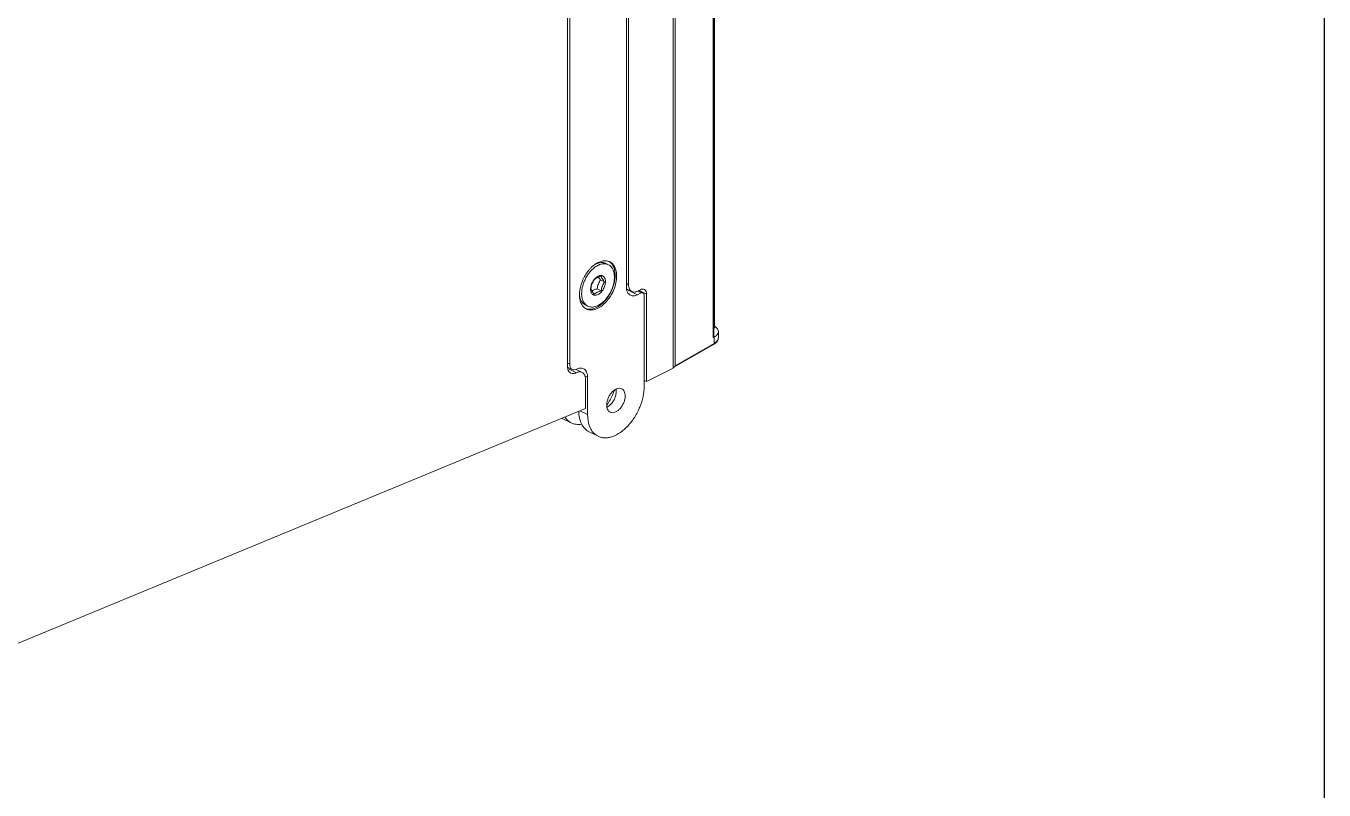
# Model space of a CAD drawing. Header units: millimetres. Extents: x 0 to 1782, y 0 to 1260.
# Drawn here: x 1473.8 to 1781.8, y 630 to 811.4 of the extents above; entities that cross this region are included whole.
import ezdxf

# ---------------------------------------------------------------- set-up
doc = ezdxf.new("R2010")
doc.units = ezdxf.units.MM
doc.header["$LTSCALE"] = 0.1
doc.layers.get('0').update_dxf_attribs({"lineweight": 13})
doc.layers.add('图框', color=7, linetype='Continuous')

# ---------------------------------------------------------------- blocks, each defined once
blk = doc.blocks.new('A4-H')
at = {"layer": '图框'}
blk.add_lwpolyline([(0, 210.021), (297, 210.021), (297, 0), (0, 0)], close=True, dxfattribs=at)

msp = doc.modelspace()

# ---------------------------------------------------------------- linework, layer by layer
for p, q in [((1636.88, 738.36), (1636.88, 988.87)), ((1637, 737.61), (1637, 989.7)), ((1637.14, 989.33), (1637.14, 739.91)), ((1627.38, 986.52), (1627.38, 730.18)), ((1627.8, 986.26), (1627.8, 730.73)), ((1602.27, 960.97), (1602.27, 730.63)), ((1602.8, 961.03), (1602.8, 731.1)), ((1616.24, 749.51), (1616.24, 956.06)), ((1616.77, 956.11), (1616.77, 749.99)), ((1611.98, 754.75), (1611.42, 755.03)), ((1609.31, 749.02), (1610.26, 748.55)), ((1610.13, 751.16), (1611.08, 750.69)), ((1616.24, 750.26), (1616.77, 749.99)), ((1616.31, 748.99), (1617.55, 748.37)), ((1616.33, 748.87), (1618.89, 747.59)), ((1619.6, 748.81), (1618.89, 748.45)), ((1619.16, 748.59), (1620.22, 748.06)), ((1621.01, 747.78), (1619.28, 748.65)), ((1619.77, 748.03), (1618.89, 747.59)), ((1619.77, 748.03), (1618.9, 748.47)), ((1620.48, 725.87), (1620.48, 747.52)), ((1621.01, 747.78), (1621.01, 727)), ((1607.06, 744.91), (1606.5, 745.2)), ((1637.54, 739.85), (1637.14, 740.17)), ((1637.28, 740.08), (1637.16, 740.18)), ((1637.54, 739.85), (1637.28, 740.08)), ((1636.88, 738.19), (1636.88, 738.36)), ((1636.88, 737.45), (1636.88, 738.19)), ((1636.93, 737.48), (1636.88, 737.45)), ((1637.04, 737.54), (1636.93, 737.48)), ((1637.05, 736.07), (1637.05, 737.54)), ((1638.08, 738.86), (1638.08, 737.44)), ((1636.93, 735.8), (1627.68, 730.46)), ((1637.05, 736.07), (1627.8, 730.73)), ((1602.27, 731.37), (1602.8, 731.1)), ((1602.3, 730.43), (1603.39, 729.88)), ((1604.39, 729.09), (1602.35, 730.11)), ((1621.01, 727), (1627.38, 730.18)), ((1627.45, 730.47), (1627.38, 730.51)), ((1604.36, 729.87), (1605.74, 729.18)), ((1607.05, 728.03), (1606.4, 728.35)), ((1606.52, 720.63), (1606.52, 727.56)), ((1607.05, 728.03), (1607.05, 719.15)), ((1620.48, 727.26), (1621.01, 727)), ((1606.52, 720.63), (1440.11, 651.68)), ((1603.15, 717.19), (1601.03, 718.25)), ((1605.19, 720.08), (1607.05, 719.15)), ((1609.52, 714.01), (1607.39, 715.07))]:
    msp.add_line(p, q)
for centre, radius, start, end in [((1614.46, 747.5), 9.28, 140.9666, 143.1078), ((1614.26, 747.66), 9.02, 140.1138, 140.9609), ((1614.08, 747.81), 8.79, 137.9713, 140.1188), ((1612.98, 748.93), 7.22, 129.4363, 131.2144), ((1612.82, 749.13), 6.96, 128.4667, 129.4308), ((1610.49, 748.95), 2.74, 177.7374, 179.9812), ((1611.43, 748.95), 3.63, 140.2604, 141.3367), ((1620.15, 748.19), 0.756, 54.064, 63.435), ((1611.89, 747.62), 6.79, 177.6901, 179.9866), ((1611.61, 747.62), 6.51, 179.9993, 180.6386), ((1611.44, 747.62), 6.33, 180.633, 182.4723), ((1612.33, 747.6), 7.23, 175.6834, 177.6938), ((1611.41, 747.89), 5.78, 179.9997, 180.3946), ((1599.34, 729.79), 14.86, 340.5102, 340.8721), ((1602.63, 721.45), 3.57, 241.637, 243.4282)]:
    msp.add_arc(centre, radius, start, end)
for points, knots in [([(1608.89, 754.87), (1608.86, 754.85), (1608.72, 754.76), (1608.59, 754.66), (1608.49, 754.58)], [0, 0, 0, 0, 0.246416, 1, 1, 1, 1]), ([(1608.57, 753.98), (1608.85, 754.2), (1609.42, 754.58), (1610.19, 754.89), (1610.79, 754.98), (1611.22, 754.98), (1611.62, 754.91), (1611.86, 754.81), (1611.98, 754.75)], [0, 0, 0, 0, 0.291244, 0.551557, 0.670988, 0.784382, 0.893361, 1, 1, 1, 1]), ([(1611.42, 755.03), (1611.33, 755.08), (1611.14, 755.15), (1610.85, 755.23), (1610.55, 755.26), (1610.11, 755.26), (1609.55, 755.14), (1609.11, 754.96), (1608.89, 754.85), (1608.83, 754.81), (1608.77, 754.78), (1608.7, 754.74)], [0, 0, 0, 0, 0.112614, 0.226645, 0.343414, 0.464076, 0.720174, 1, 1, 1, 1.084018, 1.084018, 1.084018, 1.084018]), ([(1612.32, 755.42), (1612.08, 755.54), (1611.54, 755.7), (1610.67, 755.67), (1609.76, 755.39), (1609.18, 755.07), (1608.89, 754.87)], [0, 0, 0, 0, 0.219948, 0.454327, 0.713041, 1, 1, 1, 1]), ([(1611.98, 754.75), (1612.09, 754.7), (1612.31, 754.56), (1612.59, 754.3), (1612.84, 753.99), (1613.05, 753.63), (1613.21, 753.22), (1613.37, 752.6), (1613.41, 752.11), (1613.41, 751.78)], [0, 0, 0, 0, 0.107708, 0.217562, 0.331488, 0.451034, 0.577277, 0.710835, 1, 1, 1, 1]), ([(1612.14, 755.5), (1612.19, 755.47), (1612.24, 755.44), (1612.29, 755.4), (1612.5, 755.25), (1612.89, 754.86), (1613.29, 754.11), (1613.54, 753.21), (1613.59, 752.56), (1613.59, 752.22)], [-0.05281, -0.05281, -0.05281, -0.05281, 0, 0, 0, 0.217901, 0.453619, 0.713902, 1, 1, 1, 1]), ([(1613.94, 752.04), (1613.94, 752.42), (1613.88, 753.15), (1613.57, 754.14), (1613.05, 754.93), (1612.57, 755.29), (1612.32, 755.42)], [0, 0, 0, 0, 0.289697, 0.549619, 0.782844, 1, 1, 1, 1]), ([(1607.04, 753.07), (1606.49, 752.34), (1605.62, 750.77), (1605.19, 749.02), (1605.12, 748.15)], [0, 0, 0, 0, 0.510183, 1, 1, 1, 1]), ([(1605.63, 747.89), (1605.63, 748.16), (1605.67, 748.72), (1605.83, 749.56), (1606.09, 750.4), (1606.44, 751.24), (1606.88, 752.03), (1607.38, 752.76), (1607.94, 753.42), (1608.36, 753.81), (1608.57, 753.98)], [0, 0, 0, 0, 0.116806, 0.239924, 0.367596, 0.497769, 0.628246, 0.756805, 0.88134, 1, 1, 1, 1]), ([(1606.73, 744.24), (1606.89, 744.16), (1607.24, 744.04), (1608.01, 743.94), (1609.07, 744.15), (1610.31, 744.83), (1611.48, 745.89), (1612.5, 747.23), (1613.3, 748.78), (1613.81, 750.4), (1613.94, 751.51), (1613.94, 752.04)], [0, 0, 0, 0, 0.044791, 0.091008, 0.191722, 0.307743, 0.438536, 0.579787, 0.725109, 0.867368, 1, 1, 1, 1]), ([(1613.41, 751.78), (1613.41, 751.55), (1613.38, 751.08), (1613.27, 750.36), (1613.08, 749.64), (1612.73, 748.68), (1612.26, 747.77), (1611.68, 746.93), (1611.2, 746.36), (1610.7, 745.86), (1610.16, 745.44), (1609.62, 745.1), (1609.07, 744.86), (1608.53, 744.71), (1608.01, 744.67), (1607.51, 744.73), (1607.2, 744.84), (1607.06, 744.91)], [0, 0, 0, 0, 0.064756, 0.132625, 0.202911, 0.274835, 0.419955, 0.491499, 0.561172, 0.628211, 0.691982, 0.752026, 0.80812, 0.860338, 0.90911, 0.955266, 1, 1, 1, 1]), ([(1608.23, 754.36), (1608.17, 754.31), (1607.93, 754.1), (1607.71, 753.87), (1607.55, 753.69)], [0, 0, 0, 0, 0.245176, 1, 1, 1, 1]), ([(1610.26, 752.01), (1610.09, 751.97), (1609.77, 751.87), (1609.33, 751.68), (1608.94, 751.46), (1608.73, 751.28), (1608.63, 751.19)], [0, 0, 0, 0, 0.282128, 0.545391, 0.783916, 1, 1, 1, 1]), ([(1611.29, 750.72), (1611.29, 750.89), (1611.26, 751.15), (1611.16, 751.47), (1611.06, 751.68), (1610.93, 751.85), (1610.78, 751.99), (1610.6, 752.09), (1610.41, 752.16), (1610.2, 752.18), (1609.98, 752.16), (1609.75, 752.1), (1609.43, 751.96), (1609.04, 751.7), (1608.77, 751.42), (1608.64, 751.27)], [0, 0, 0, 0, 0.137226, 0.199628, 0.258051, 0.313111, 0.36577, 0.417313, 0.469181, 0.522765, 0.579221, 0.639363, 0.703639, 0.844529, 1, 1, 1, 1]), ([(1613.57, 751.78), (1613.53, 751.05), (1613.21, 749.56), (1612.25, 747.51), (1610.9, 745.77), (1609.76, 744.89), (1609.17, 744.6)], [0, 0, 0, 0, 0.251011, 0.515758, 0.771967, 1, 1, 1, 1]), ([(1609.64, 751.81), (1609.71, 751.7), (1609.87, 751.48), (1610.04, 751.27), (1610.13, 751.16)], [0, 0, 0, 0, 0.477159, 1, 1, 1, 1]), ([(1611.08, 750.69), (1610.98, 750.81), (1610.79, 751.04), (1610.55, 751.39), (1610.37, 751.71), (1610.29, 751.92), (1610.26, 752.01)], [0, 0, 0, 0, 0.303897, 0.576139, 0.80705, 1, 1, 1, 1]), ([(1613.59, 752.22), (1613.59, 752.18), (1613.59, 752.03), (1613.58, 751.89), (1613.57, 751.78)], [0, 0, 0, 0, 0.246822, 1, 1, 1, 1]), ([(1607.75, 748.95), (1607.75, 748.81), (1607.77, 748.55), (1607.87, 748.19), (1608.03, 747.89), (1608.26, 747.66), (1608.54, 747.52), (1608.85, 747.48), (1609.19, 747.53), (1609.54, 747.66), (1609.88, 747.88), (1610.21, 748.17), (1610.52, 748.52), (1610.78, 748.92), (1611, 749.36), (1611.16, 749.81), (1611.26, 750.27), (1611.29, 750.57), (1611.29, 750.72)], [0, 0, 0, 0, 0.063432, 0.121097, 0.173353, 0.221646, 0.268442, 0.316664, 0.368797, 0.426311, 0.489599, 0.558188, 0.630979, 0.706458, 0.782875, 0.858401, 0.931288, 1, 1, 1, 1]), ([(1608.6, 751.22), (1608.47, 751.06), (1608.25, 750.73), (1607.99, 750.19), (1607.82, 749.62), (1607.76, 749.24), (1607.76, 749.06)], [0, 0, 0, 0, 0.253745, 0.511129, 0.762731, 1, 1, 1, 1]), ([(1608.63, 751.19), (1608.52, 751.04), (1608.32, 750.71), (1608.08, 750.19), (1607.91, 749.63), (1607.84, 749.25), (1607.81, 749.05)], [0, 0, 0, 0, 0.244691, 0.494024, 0.746612, 1, 1, 1, 1]), ([(1607.81, 749.05), (1607.84, 748.96), (1607.92, 748.75), (1608.1, 748.43), (1608.34, 748.09), (1608.53, 747.85), (1608.63, 747.73)], [0, 0, 0, 0, 0.19295, 0.423862, 0.696103, 1, 1, 1, 1]), ([(1609.31, 749.02), (1609.19, 748.99), (1608.96, 748.92), (1608.63, 748.8), (1608.33, 748.67), (1608.15, 748.56), (1608.06, 748.5)], [0, 0, 0, 0, 0.26949, 0.528241, 0.772467, 1, 1, 1, 1]), ([(1610.13, 751.16), (1610.02, 751.01), (1609.82, 750.68), (1609.58, 750.16), (1609.41, 749.6), (1609.34, 749.22), (1609.31, 749.02)], [0, 0, 0, 0, 0.244691, 0.494024, 0.746612, 1, 1, 1, 1]), ([(1610.26, 748.55), (1610.29, 748.74), (1610.36, 749.12), (1610.53, 749.68), (1610.77, 750.21), (1610.97, 750.53), (1611.08, 750.69)], [0, 0, 0, 0, 0.253388, 0.505976, 0.755309, 1, 1, 1, 1]), ([(1616.24, 749.51), (1616.24, 749.28), (1616.28, 748.85), (1616.46, 748.25), (1616.77, 747.78), (1617.06, 747.56), (1617.21, 747.48)], [0, 0, 0, 0, 0.289566, 0.549648, 0.782838, 1, 1, 1, 1]), ([(1617.55, 748.37), (1617.43, 748.43), (1617.2, 748.61), (1616.95, 748.99), (1616.8, 749.46), (1616.77, 749.81), (1616.77, 749.99)], [0, 0, 0, 0, 0.217162, 0.450352, 0.710434, 1, 1, 1, 1]), ([(1620.49, 748.86), (1620.36, 748.93), (1620.05, 748.98), (1619.75, 748.88), (1619.6, 748.81)], [0, 0, 0, 0, 0.463873, 1, 1, 1, 1]), ([(1621.01, 747.78), (1621.01, 747.99), (1620.96, 748.37), (1620.74, 748.7), (1620.6, 748.8)], [0, 0, 0, 0, 0.547681, 1, 1, 1, 1]), ([(1605.11, 747.35), (1605.13, 746.85), (1605.28, 745.91), (1605.74, 745.07), (1606.04, 744.76)], [0, 0, 0, 0, 0.538208, 1, 1, 1, 1]), ([(1605.13, 747.36), (1605.17, 747.11), (1605.28, 746.65), (1605.53, 746.12), (1605.78, 745.76), (1606, 745.53), (1606.23, 745.34), (1606.41, 745.24), (1606.5, 745.2)], [0, 0, 0, 0, 0.28024, 0.536469, 0.657078, 0.773726, 0.887585, 1, 1, 1, 1]), ([(1606.56, 745.27), (1606.41, 745.41), (1606.14, 745.75), (1605.85, 746.36), (1605.67, 747.07), (1605.63, 747.58), (1605.63, 747.85)], [0, 0, 0, 0, 0.219997, 0.457821, 0.717529, 1, 1, 1, 1]), ([(1608.63, 747.73), (1608.73, 747.82), (1608.94, 747.99), (1609.33, 748.22), (1609.77, 748.4), (1610.09, 748.5), (1610.26, 748.55)], [0, 0, 0, 0, 0.216084, 0.454609, 0.717871, 1, 1, 1, 1]), ([(1617.21, 747.48), (1617.33, 747.42), (1617.59, 747.34), (1618.01, 747.32), (1618.46, 747.4), (1618.75, 747.52), (1618.89, 747.59)], [0, 0, 0, 0, 0.227047, 0.464631, 0.721107, 1, 1, 1, 1]), ([(1618.89, 748.45), (1618.67, 748.34), (1618.22, 748.19), (1617.74, 748.27), (1617.55, 748.37)], [0, 0, 0, 0, 0.536347, 1, 1, 1, 1]), ([(1619.77, 748.03), (1619.85, 748.07), (1620, 748.12), (1620.16, 748.09), (1620.22, 748.06)], [0, 0, 0, 0, 0.536127, 1, 1, 1, 1]), ([(1620.22, 748.06), (1620.26, 748.04), (1620.34, 747.98), (1620.46, 747.8), (1620.48, 747.63), (1620.48, 747.52)], [0, 0, 0, 0, 0.217729, 0.451774, 1, 1, 1, 1]), ([(1606.04, 744.76), (1606.09, 744.71), (1606.29, 744.5), (1606.53, 744.34), (1606.73, 744.24)], [0, 0, 0, 0, 0.254873, 1, 1, 1, 1]), ([(1606.96, 744.22), (1606.92, 744.22), (1606.77, 744.26), (1606.62, 744.31), (1606.51, 744.36)], [0, 0, 0, 0, 0.252158, 1, 1, 1, 1]), ([(1607.06, 744.91), (1606.97, 744.96), (1606.79, 745.06), (1606.63, 745.2), (1606.56, 745.27)], [0, 0, 0, 0, 0.496629, 1, 1, 1, 1]), ([(1609.17, 744.6), (1608.81, 744.42), (1608.09, 744.15), (1607.31, 744.14), (1606.96, 744.22)], [0, 0, 0, 0, 0.531178, 1, 1, 1, 1]), ([(1637.01, 739.61), (1637.05, 739.66), (1637.11, 739.75), (1637.14, 739.86), (1637.14, 739.91)], [0, 0, 0, 0, 0.526758, 1, 1, 1, 1]), ([(1637.54, 739.85), (1637.7, 739.71), (1637.96, 739.42), (1638.08, 739.04), (1638.08, 738.86)], [0, 0, 0, 0, 0.53998, 1, 1, 1, 1]), ([(1636.88, 737.45), (1636.91, 737.47), (1636.97, 737.51), (1637, 737.58), (1637, 737.61)], [0, 0, 0, 0, 0.562544, 1, 1, 1, 1]), ([(1636.93, 735.8), (1637.09, 735.9), (1637.4, 736.11), (1637.77, 736.49), (1638.02, 736.94), (1638.08, 737.28), (1638.08, 737.44)], [0, 0, 0, 0, 0.271955, 0.525281, 0.764864, 1, 1, 1, 1]), ([(1637.67, 738), (1637.63, 737.95), (1637.44, 737.78), (1637.22, 737.63), (1637.04, 737.54)], [0, 0, 0, 0, 0.231679, 1, 1, 1, 1]), ([(1637.05, 736.07), (1637.12, 736.11), (1637.36, 736.26), (1637.59, 736.45), (1637.73, 736.61)], [0, 0, 0, 0, 0.270372, 1, 1, 1, 1]), ([(1638.08, 738.86), (1638.08, 738.71), (1637.99, 738.38), (1637.79, 738.12), (1637.67, 738)], [0, 0, 0, 0, 0.468106, 1, 1, 1, 1]), ([(1637.73, 736.61), (1637.77, 736.65), (1637.9, 736.82), (1638, 737.01), (1638.04, 737.16)], [0, 0, 0, 0, 0.268103, 1, 1, 1, 1]), ([(1636.93, 735.8), (1636.97, 735.83), (1637.04, 735.91), (1637.05, 736.01), (1637.05, 736.07)], [0, 0, 0, 0, 0.455919, 1, 1, 1, 1]), ([(1602.27, 730.63), (1602.27, 730.52), (1602.3, 730.11), (1602.41, 729.69), (1602.58, 729.44)], [0, 0, 0, 0, 0.276148, 1, 1, 1, 1]), ([(1603.39, 729.88), (1603.3, 729.93), (1603.12, 730.06), (1602.94, 730.35), (1602.83, 730.7), (1602.8, 730.96), (1602.8, 731.1)], [0, 0, 0, 0, 0.217162, 0.450352, 0.710434, 1, 1, 1, 1]), ([(1606.07, 730.05), (1605.95, 730.11), (1605.69, 730.2), (1605.27, 730.22), (1604.83, 730.14), (1604.54, 730.02), (1604.4, 729.95)], [0, 0, 0, 0, 0.227047, 0.464631, 0.721107, 1, 1, 1, 1]), ([(1627.68, 730.46), (1627.65, 730.44), (1627.57, 730.43), (1627.49, 730.45), (1627.45, 730.47)], [0, 0, 0, 0, 0.46404, 1, 1, 1, 1]), ([(1627.8, 730.73), (1627.8, 730.67), (1627.79, 730.57), (1627.72, 730.48), (1627.68, 730.46)], [0, 0, 0, 0, 0.549772, 1, 1, 1, 1]), ([(1602.58, 729.44), (1602.61, 729.4), (1602.74, 729.22), (1602.91, 729.08), (1603.05, 729.01)], [0, 0, 0, 0, 0.260884, 1, 1, 1, 1]), ([(1603.05, 729.01), (1603.24, 728.91), (1603.72, 728.83), (1604.17, 728.98), (1604.39, 729.09)], [0, 0, 0, 0, 0.463842, 1, 1, 1, 1]), ([(1604.4, 729.95), (1604.23, 729.87), (1603.89, 729.75), (1603.53, 729.81), (1603.39, 729.88)], [0, 0, 0, 0, 0.536347, 1, 1, 1, 1]), ([(1604.39, 729.09), (1604.61, 729.2), (1605.07, 729.36), (1605.55, 729.28), (1605.74, 729.18)], [0, 0, 0, 0, 0.536764, 1, 1, 1, 1]), ([(1605.74, 729.18), (1605.87, 729.12), (1606.1, 728.94), (1606.34, 728.56), (1606.49, 728.09), (1606.52, 727.74), (1606.52, 727.56)], [0, 0, 0, 0, 0.217161, 0.450351, 0.710438, 1, 1, 1, 1]), ([(1607.05, 728.03), (1607.05, 728.25), (1607.01, 728.69), (1606.82, 729.28), (1606.51, 729.76), (1606.22, 729.98), (1606.07, 730.05)], [0, 0, 0, 0, 0.289566, 0.549648, 0.782838, 1, 1, 1, 1]), ([(1620.48, 725.87), (1620.48, 725.06), (1620.28, 723.37), (1619.5, 720.9), (1618.3, 718.56), (1616.75, 716.51), (1614.97, 714.91), (1613.34, 714.02), (1612.05, 713.67), (1611.15, 713.59), (1610.29, 713.7), (1609.76, 713.89), (1609.52, 714.01)], [0, 0, 0, 0, 0.13258, 0.274771, 0.420026, 0.561219, 0.691965, 0.807944, 0.860208, 0.909027, 0.955226, 1, 1, 1, 1]), ([(1615.15, 725.28), (1614.99, 725.36), (1614.6, 725.45), (1613.99, 725.33), (1613.37, 724.99), (1612.79, 724.47), (1612.29, 723.8), (1611.89, 723.03), (1611.64, 722.23), (1611.57, 721.68), (1611.57, 721.41)], [0, 0, 0, 0, 0.090494, 0.191264, 0.307352, 0.438213, 0.57954, 0.724921, 0.867307, 1, 1, 1, 1]), ([(1613.34, 724.83), (1613.24, 724.53), (1612.77, 723.33), (1612.15, 722.18), (1611.61, 721.38)], [0, 0, 0, 0, 0.249533, 1, 1, 1, 1]), ([(1613.83, 724.67), (1613.83, 724.37), (1613.75, 723.75), (1613.44, 722.87), (1612.97, 722.04), (1612.55, 721.57), (1612.33, 721.36)], [0, 0, 0, 0, 0.238358, 0.494499, 0.753531, 1, 1, 1, 1]), ([(1613.79, 725.21), (1613.79, 725.16), (1613.82, 724.99), (1613.83, 724.8), (1613.83, 724.67)], [0, 0, 0, 0, 0.24146, 1, 1, 1, 1]), ([(1615.96, 723.6), (1615.96, 723.79), (1615.93, 724.15), (1615.77, 724.64), (1615.52, 725.04), (1615.28, 725.22), (1615.15, 725.28)], [0, 0, 0, 0, 0.289574, 0.549671, 0.78286, 1, 1, 1, 1]), ([(1611.57, 721.41), (1611.57, 721.22), (1611.6, 720.87), (1611.76, 720.37), (1612.01, 719.98), (1612.25, 719.8), (1612.38, 719.74)], [0, 0, 0, 0, 0.289574, 0.549671, 0.78286, 1, 1, 1, 1]), ([(1612.33, 721.36), (1612.27, 721.31), (1612.06, 721.13), (1611.83, 720.98), (1611.65, 720.89)], [0, 0, 0, 0, 0.262687, 1, 1, 1, 1]), ([(1612.38, 719.74), (1612.54, 719.65), (1612.93, 719.57), (1613.54, 719.69), (1614.16, 720.03), (1614.74, 720.55), (1615.24, 721.22), (1615.64, 721.98), (1615.89, 722.79), (1615.96, 723.34), (1615.96, 723.6)], [0, 0, 0, 0, 0.090494, 0.191264, 0.307352, 0.438213, 0.57954, 0.724921, 0.867307, 1, 1, 1, 1]), ([(1603.15, 717.19), (1602.85, 717.34), (1602.27, 717.75), (1601.83, 718.29), (1601.64, 718.58), (1601.63, 718.59), (1601.63, 718.6), (1601.62, 718.6)], [0, 0, 0, 0, 0.488467, 1, 1, 1, 1.010596, 1.010596, 1.010596, 1.010596]), ([(1604.93, 719.97), (1604.94, 719.42), (1605.06, 718.37), (1605.54, 716.94), (1606.31, 715.79), (1607.02, 715.26), (1607.39, 715.07)], [0, 0, 0, 0, 0.288411, 0.547655, 0.781443, 1, 1, 1, 1]), ([(1607.83, 715.69), (1607.7, 715.92), (1607.21, 717.01), (1607.05, 718.23), (1607.05, 719.15)], [0, 0, 0, 0, 0.228532, 1, 1, 1, 1]), ([(1605.63, 716.87), (1605.2, 716.8), (1604.34, 716.77), (1603.52, 717.01), (1603.15, 717.19)], [0, 0, 0, 0, 0.516107, 1, 1, 1, 1]), ([(1609.52, 714.01), (1609.17, 714.19), (1608.51, 714.67), (1608.03, 715.33), (1607.83, 715.69)], [0, 0, 0, 0, 0.48518, 1, 1, 1, 1])]:
    msp.add_open_spline(points, degree=3, knots=knots)
msp.add_open_spline([(1638.04, 737.16), (1638.06, 737.25), (1638.08, 737.35), (1638.08, 737.44)], degree=3)

# ---------------------------------------------------------------- block references
at = {"layer": '图框', "xscale": 5.99936514651, "yscale": 5.99936514651, "zscale": 5.99936514651}
msp.add_blockref('A4-H', (0, 0), dxfattribs=at)

doc.saveas('drawing.dxf')
